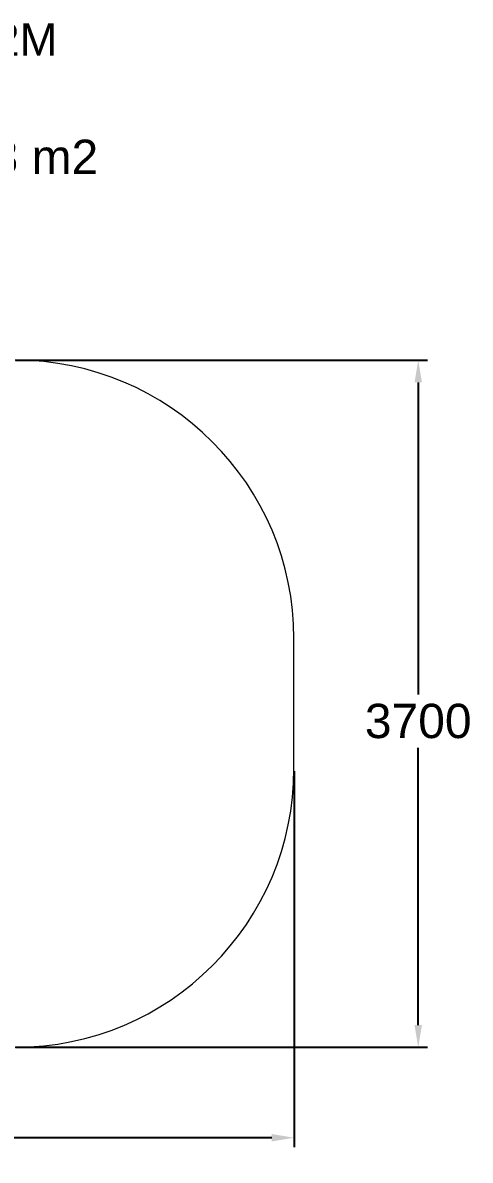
# Model space of a CAD drawing. Extents: x -3514 to 3672, y -2461 to 3671.
# Drawn here: x 1262 to 3672, y -2461 to 3671 of the extents above; entities that cross this region are included whole.
import ezdxf

# ---------------------------------------------------------------- set-up
doc = ezdxf.new("R2010")
doc.units = 0
doc.header["$LTSCALE"] = 5
doc.header["$PDMODE"] = 33
doc.header["$PDSIZE"] = 20
doc.layers.get('Defpoints').update_dxf_attribs({"linetype": 'CONTINUOUS'})
for name, color, linetype in [('Lg_area', 4, 'CONTINUOUS'), ('Lg_dim', 7, 'CONTINUOUS'), ('Lg_txt', 4, 'CONTINUOUS')]:
    doc.layers.add(name, color=color, linetype=linetype)
doc.styles.add('LG1', font='arial.ttf', dxfattribs={"height": 185})
doc.styles.add('LG2', font='ariblk.ttf', dxfattribs={"height": 185})
doc.dimstyles.new('LG_DIM', dxfattribs={"dimtxt": 185, "dimasz": 120, "dimexe": 50, "dimexo": 1, "dimgap": 50, "dimtad": 0, "dimtih": 1, "dimtoh": 1, "dimdec": 0, "dimrnd": 10, "dimdsep": 46, "dimtxsty": 'LG1', "dimcen": 2.5, "dimclrt": 4, "dimadec": 4, "dimazin": 0, "dimtfac": 1, "dimtdec": 0, "dimtmove": 0, "dimatfit": 3, "dimfxl": 1, "dimtolj": 1, "dimtzin": 0, "dimarcsym": 0})

# ---------------------------------------------------------------- blocks, each defined once
blk = doc.blocks.new('prodnum')
at = {"layer": 'Lg_txt'}
for s, height, style, p in [('LAPPSET', 175, 'LG2', (0, 0)), ('®', 60, 'LG1', (1232.6, -2.3))]:
    blk.add_text(s, height=height, dxfattribs=dict(at, style=style)).set_placement(p)
at = {"layer": 'Lg_txt', "style": 'LG1'}
blk.add_attdef('PRODNUM', (1500, 0), '', height=175, dxfattribs=at)
blk = doc.blocks.new('*D4')
at = {"layer": 'Defpoints', "color": 0}
for p in [(-2722.2, -362.5), (2722.8, -362.5), (2722.8, -2339.6)]:
    blk.add_point(p, dxfattribs=at)
at = {"layer": 'Lg_dim', "color": 0, "lineweight": -2}
for p, q in [((-2722.2, -363.5), (-2722.2, -2389.6)), ((2722.8, -363.5), (2722.8, -2389.6)), ((-2602.2, -2339.6), (-417.4, -2339.6)), ((2602.8, -2339.6), (233.8, -2339.6))]:
    blk.add_line(p, q, dxfattribs=at)
at = {"layer": 'Lg_dim', "color": 0}
for points in [[(-2602.2, -2319.6), (-2602.2, -2359.6), (-2722.2, -2339.6)], [(2602.8, -2359.6), (2602.8, -2319.6), (2722.8, -2339.6)]]:
    blk.add_solid(points, dxfattribs=at)
at = {"layer": 'Lg_dim', "color": 4, "insert": (-91.8, -2339.6), "char_height": 185, "attachment_point": 5, "style": 'LG1'}
blk.add_mtext('\\A1;5440', dxfattribs=at)
blk = doc.blocks.new('*D5')
at = {"layer": 'Defpoints', "color": 0}
for p in [(1221.5, 1852), (1221.5, -1852), (3392, -1852)]:
    blk.add_point(p, dxfattribs=at)
at = {"layer": 'Lg_dim', "color": 0, "lineweight": -2}
for p, q in [((1222.5, 1852), (3442, 1852)), ((3392, 1732), (3392, 50.2)), ((3392, -1732), (3392, -238.6)), ((1222.5, -1852), (3442, -1852))]:
    blk.add_line(p, q, dxfattribs=at)
at = {"layer": 'Lg_dim', "color": 0}
for points in [[(3412, 1732), (3372, 1732), (3392, 1852)], [(3372, -1732), (3412, -1732), (3392, -1852)]]:
    blk.add_solid(points, dxfattribs=at)
at = {"layer": 'Lg_dim', "color": 4, "insert": (3392, -94.2), "char_height": 185, "attachment_point": 5, "style": 'LG1'}
blk.add_mtext('\\A1;3700', dxfattribs=at)

msp = doc.modelspace()

# ---------------------------------------------------------------- linework, layer by layer
at = {"layer": 'Lg_area', "color": 83, "linetype": 'Continuous', "lineweight": 0}
msp.add_line((2722.5, -351), (2722.5, 351), dxfattribs=at)
for centre, start, end in [((1221.5, 351), 0, 90), ((1221.5, -351), 270, 0)]:
    msp.add_arc(centre, 1501, start, end, dxfattribs=at)

# ---------------------------------------------------------------- block references
at = {"layer": 'Lg_txt'}
msp.add_blockref('prodnum', (-1071.1, 3493.2, -424.8), dxfattribs=at).add_auto_attribs({'PRODNUM': '175532M'})

# ---------------------------------------------------------------- texts
at = {"layer": 'Lg_txt', "color": 83, "style": 'LG1'}
msp.add_text('EN Falling space 18 m2 ', height=185, dxfattribs=at).set_placement((-1075.2, 2855.6, -424.8))

# ---------------------------------------------------------------- dimensions: what is measured, and where the dimension line sits
at = {"layer": 'Lg_dim'}
dim = msp.add_linear_dim(base=(3392, -1852, -424.8), p1=(1221.5, 1852), p2=(1221.5, -1852), angle=90, dimstyle='LG_DIM', dxfattribs=at)
dim.commit()
dim.dimension.update_dxf_attribs({"geometry": '*D5', "text_midpoint": (3392, -94.2, -424.8), "dimtype": 160})
dim = msp.add_linear_dim(base=(2722.8, -2339.6, -424.8), p1=(-2722.2, -362.5, -424.8), p2=(2722.8, -362.5, -424.8), dimstyle='LG_DIM', dxfattribs=at)
dim.commit()
dim.dimension.update_dxf_attribs({"geometry": '*D4', "text_midpoint": (-91.8, -2339.6, -424.8), "dimtype": 160})

doc.saveas('drawing.dxf')
